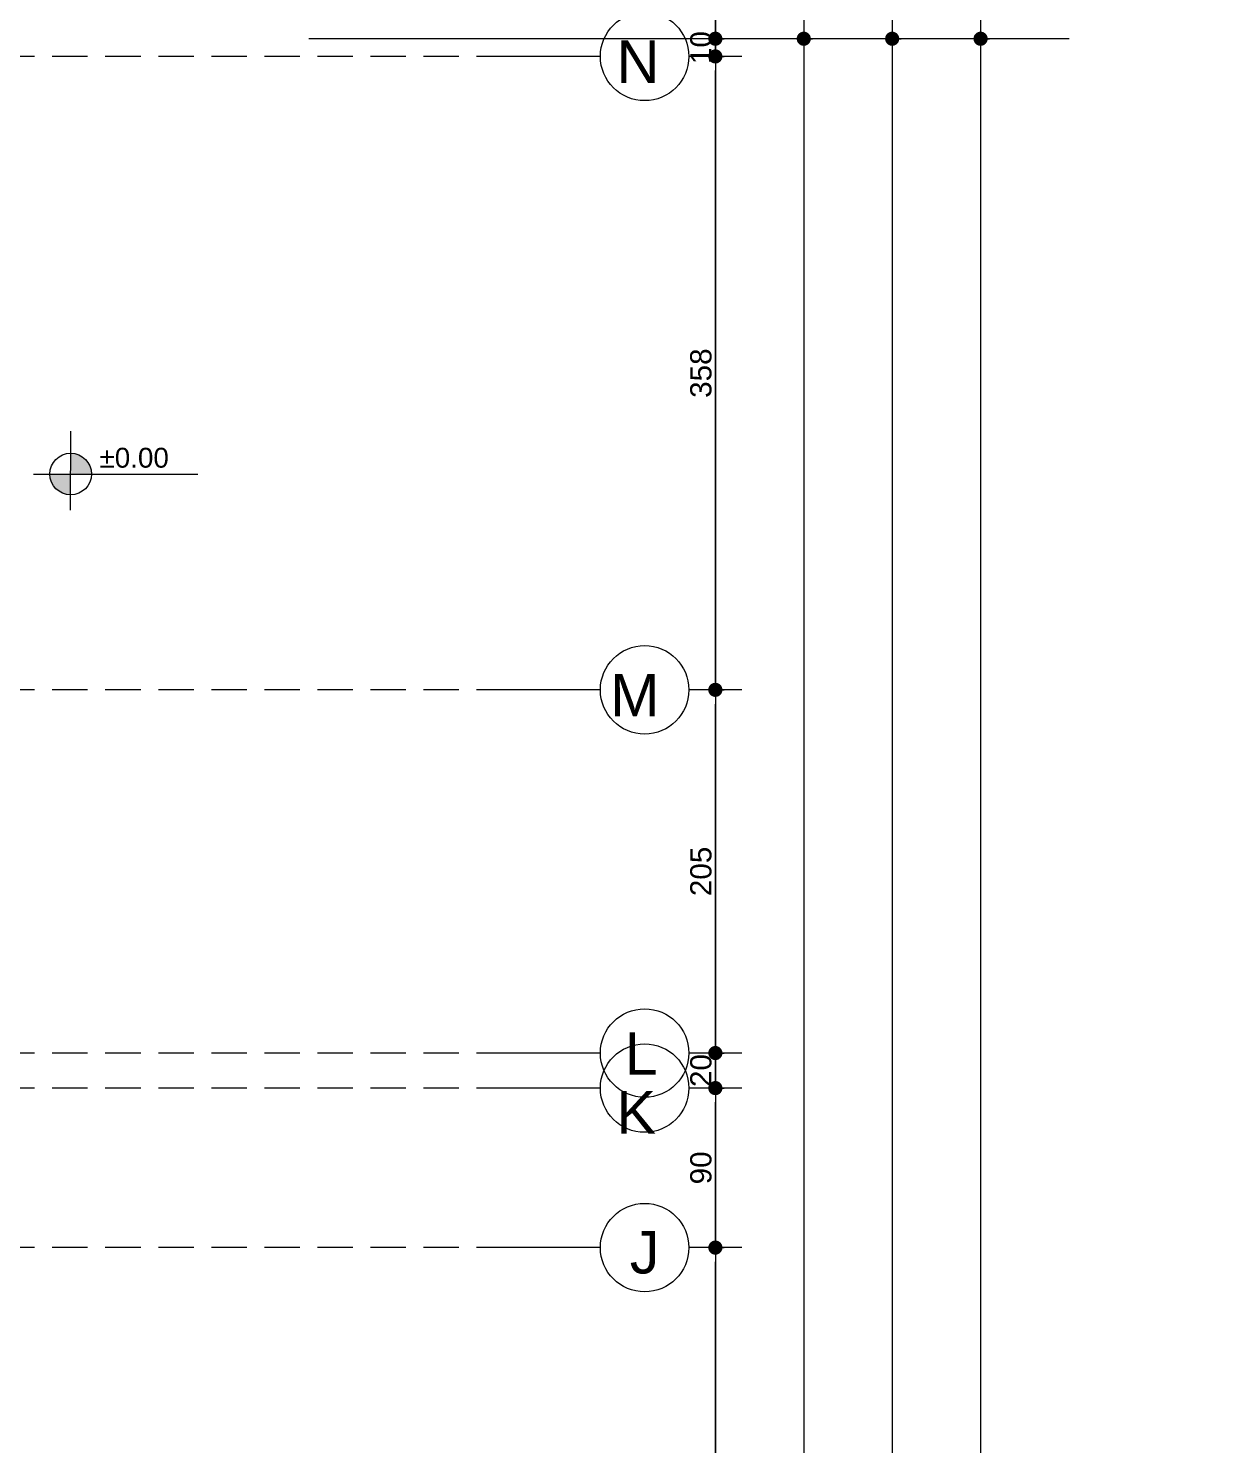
# Model space of a CAD drawing. Header units: millimetres. Extents: x 38129 to 72024, y -56282 to 16512.
# Drawn here: x 47000 to 47678, y -43947 to -43146 of the extents above; entities that cross this region are included whole.
import ezdxf

# ---------------------------------------------------------------- set-up
doc = ezdxf.new("R2010")
doc.units = ezdxf.units.MM
doc.linetypes.add('HIDDEN', pattern=[0.375, 0.25, -0.125])
for name, color, linetype, lineweight in [('AKS', 55, 'HIDDEN', 0), ('DIŞÖLÇÜ', 37, 'Continuous', 0), ('DÖŞEME', 4, 'Continuous', 15), ('dışölçü', 32, 'Continuous', 25), ('KOT', 7, 'Continuous', 20), ('mahal', 7, 'Continuous', 5)]:
    doc.layers.add(name, color=color, linetype=linetype, lineweight=lineweight)
doc.styles.add('icdisolcu_yazi', font='arial.ttf')
doc.styles.add('MALİ1', font='timesbd.ttf')
doc.styles.get("Standard").update_dxf_attribs({"font": 'arial.ttf'})
doc.styles.add('style1', font='arial.ttf')
doc.dimstyles.new('İç Ölçü', dxfattribs={"dimtxt": 12, "dimasz": 8, "dimexe": 5, "dimexo": 0, "dimgap": 2, "dimtad": 1, "dimdec": 0, "dimzin": 12, "dimdsep": 46, "dimtxsty": 'icdisolcu_yazi', "dimblk": 'DOT', "dimcen": 8, "dimdle": 5, "dimclrd": 256, "dimclre": 256, "dimclrt": 7, "dimadec": 0, "dimazin": 3, "dimtfac": 1, "dimtdec": 0, "dimtix": 1, "dimtmove": 2, "dimatfit": 3, "dimldrblk": 'DOT', "dimfxl": 0, "dimtolj": 1, "dimtzin": 0, "dimlwd": -1, "dimlwe": -1, "dimarcsym": 0})

# ---------------------------------------------------------------- blocks, each defined once
blk = doc.blocks.new('KUZEY İŞARETİ')
at = {"layer": 'DÖŞEME'}
h = blk.add_hatch(color=256, dxfattribs=at)
h.paths.add_polyline_path([(0, -74.01), (-19.77, -19.77), (0, 0)])
h.paths.add_polyline_path([(74.01, 0), (19.77, -19.77), (0, 0)])
h.paths.add_polyline_path([(19.59, 19.59), (0, 0), (0, 97.96)])
h.paths.add_polyline_path([(-74.01, 0), (-19.77, 19.77), (0, 0)])
h = blk.add_hatch(color=256, dxfattribs=at)
h.paths.add_polyline_path([(-51.67, -51.83), (-32.27, -19.48), (-22.9, -22.9)])
h.paths.add_polyline_path([(51.84, -51.76), (19.46, -32.33), (22.9, -22.9)])
h.paths.add_polyline_path([(32.6, 19.36), (22.9, 22.9), (52.03, 51.88), (52.15, 51.95)])
h.paths.add_polyline_path([(-22.9, 22.9), (-51.67, 51.83), (-51.75, 51.95), (-20.35, 33.11)])
for p, q in [((0, 97.96), (0, -74.01)), ((-51.67, 51.83), (-22.9, 22.9)), ((52.03, 51.88), (22.9, 22.9)), ((19.77, 19.77), (-19.77, -19.77)), ((-19.77, 19.77), (0, 0)), ((-74.01, 0), (74.01, 0)), ((0, 0), (19.77, -19.77)), ((-51.67, -51.83), (-22.9, -22.9)), ((51.84, -51.76), (22.9, -22.9))]:
    blk.add_line(p, q)
for points in [[(-22.9, 22.9), (0, 114.49), (22.9, 22.9), (85.73, 0), (22.9, -22.9), (0, -85.73), (-22.9, -22.9), (-85.73, 0)], [(-19.52, 19.86), (0, 97.96), (19.52, 19.86), (74.01, 0), (19.77, -19.77), (0, -74.01), (-19.77, -19.77), (-74.01, 0)]]:
    blk.add_lwpolyline(points, close=True)
for points in [[(-35.15, 18.44), (-60.52, 60.72), (-19.58, 36.16)], [(19.64, 35.95), (60.92, 60.72), (35.48, 18.31)], [(-32.27, 19.48), (-51.75, 51.95), (-20.35, 33.11)], [(20.4, 32.9), (52.15, 51.95), (32.6, 19.36)], [(-18.34, -35.41), (-60.52, -60.72), (-35.15, -18.44)], [(-19.39, -32.53), (-51.75, -51.95), (-32.27, -19.48)], [(35.48, -18.31), (60.92, -60.72), (18.41, -35.21)], [(32.6, -19.36), (52.15, -51.95), (19.46, -32.33)]]:
    blk.add_lwpolyline(points)
for radius, start, end in [(59.62, 103.7216, 128.4843), (59.62, 51.301, 76.2784), (55.61, 105.9189, 126.927), (55.61, 52.8404, 74.0811), (59.62, 141.2295, 170.5301), (59.62, 9.4699, 38.4126), (55.61, 142.763, 168.1645), (55.61, 11.8355, 36.8494), (59.62, 189.4699, 218.7705), (59.62, 321.5874, 350.5301), (55.61, 191.8355, 217.237), (55.61, 323.1506, 348.1645), (59.62, 231.5157, 260.5301), (55.61, 233.073, 258.1645), (59.62, 279.4699, 308.699), (55.61, 281.8355, 307.1596)]:
    blk.add_arc((0, 0), radius, start, end)
at = {"style": 'MALİ1'}
for s, p in [('K', (-13.15, 121.07)), ('B', (-126.55, -8.33)), ('D', (92.59, -8.33)), ('G', (-13.15, -123.15))]:
    blk.add_text(s, height=25, dxfattribs=at).set_placement(p)
blk = doc.blocks.new('_Dot')
at = {"color": 0, "lineweight": -2}
blk.add_line((-0.5, 0), (-1, 0), dxfattribs=at)
at = {"color": 0, "lineweight": 30, "const_width": 0.5}
blk.add_lwpolyline([(-0.25, 0, 1), (0.25, 0, 1)], format="xyb", close=True, dxfattribs=at)
blk = doc.blocks.new('*D783')
at = {"layer": 'Defpoints', "color": 0, "lineweight": 120, "transparency": 16777216}
for p in [(47388.6, -43835.66), (47388.6, -43835.66), (47388.6, -44160.48)]:
    blk.add_point(p, dxfattribs=at)
at = {"layer": 'DIŞÖLÇÜ', "transparency": 16777216}
for p, q in [((47388.6, -43835.66), (47393.6, -43835.66)), ((47388.6, -44160.48), (47393.6, -44160.48))]:
    blk.add_line(p, q, dxfattribs=at)
at = {"layer": 'DIŞÖLÇÜ', "linetype": 'Continuous', "transparency": 16777216}
blk.add_line((47388.6, -44152.48), (47388.6, -43843.66), dxfattribs=at)
at = {"layer": 'DIŞÖLÇÜ', "transparency": 16777216, "xscale": 8, "yscale": 8, "zscale": 8}
for p, rotation in [((47388.6, -43835.66), 90), ((47388.6, -44160.48), 270)]:
    blk.add_blockref('_Dot', p, dxfattribs=dict(at, rotation=rotation))
at = {"layer": 'DIŞÖLÇÜ', "color": 7, "transparency": 16777216, "insert": (47380.47, -43998.07), "char_height": 12, "attachment_point": 5, "rotation": 90, "style": 'icdisolcu_yazi'}
blk.add_mtext('\\A1;325', dxfattribs=at)
blk = doc.blocks.new('*D784')
at = {"layer": 'Defpoints', "color": 0, "lineweight": 120, "transparency": 16777216}
for p in [(47388.6, -43745.48), (47388.6, -43745.48), (47388.6, -43835.66)]:
    blk.add_point(p, dxfattribs=at)
at = {"layer": 'DIŞÖLÇÜ', "transparency": 16777216}
for p, q in [((47388.6, -43745.48), (47393.6, -43745.48)), ((47388.6, -43835.66), (47393.6, -43835.66))]:
    blk.add_line(p, q, dxfattribs=at)
at = {"layer": 'DIŞÖLÇÜ', "linetype": 'Continuous', "transparency": 16777216}
blk.add_line((47388.6, -43827.66), (47388.6, -43753.48), dxfattribs=at)
at = {"layer": 'DIŞÖLÇÜ', "transparency": 16777216, "xscale": 8, "yscale": 8, "zscale": 8}
for p, rotation in [((47388.6, -43745.48), 90), ((47388.6, -43835.66), 270)]:
    blk.add_blockref('_Dot', p, dxfattribs=dict(at, rotation=rotation))
at = {"layer": 'DIŞÖLÇÜ', "color": 7, "transparency": 16777216, "insert": (47380.47, -43790.57), "char_height": 12, "attachment_point": 5, "rotation": 90, "style": 'icdisolcu_yazi'}
blk.add_mtext('\\A1;90', dxfattribs=at)
blk = doc.blocks.new('*D785')
at = {"layer": 'Defpoints', "color": 0, "lineweight": 120, "transparency": 16777216}
for p in [(47388.6, -43725.64), (47388.6, -43725.64), (47388.6, -43745.48)]:
    blk.add_point(p, dxfattribs=at)
at = {"layer": 'DIŞÖLÇÜ', "linetype": 'Continuous', "transparency": 16777216}
for p, q in [((47388.6, -43717.64), (47388.6, -43709.64)), ((47388.6, -43745.48), (47388.6, -43725.64)), ((47388.6, -43753.48), (47388.6, -43761.48))]:
    blk.add_line(p, q, dxfattribs=at)
at = {"layer": 'DIŞÖLÇÜ', "transparency": 16777216}
for p, q in [((47388.6, -43725.64), (47393.6, -43725.64)), ((47388.6, -43745.48), (47393.6, -43745.48))]:
    blk.add_line(p, q, dxfattribs=at)
at = {"layer": 'DIŞÖLÇÜ', "transparency": 16777216, "xscale": 8, "yscale": 8, "zscale": 8}
for p, rotation in [((47388.6, -43725.64), 270), ((47388.6, -43745.48), 90)]:
    blk.add_blockref('_Dot', p, dxfattribs=dict(at, rotation=rotation))
at = {"layer": 'DIŞÖLÇÜ', "color": 7, "transparency": 16777216, "insert": (47380.47, -43735.56), "char_height": 12, "attachment_point": 5, "rotation": 90, "style": 'icdisolcu_yazi'}
blk.add_mtext('\\A1;20', dxfattribs=at)
blk = doc.blocks.new('*D786')
at = {"layer": 'Defpoints', "color": 0, "lineweight": 120, "transparency": 16777216}
for p in [(47388.6, -43520.34), (47388.6, -43520.34), (47388.6, -43725.64)]:
    blk.add_point(p, dxfattribs=at)
at = {"layer": 'DIŞÖLÇÜ', "transparency": 16777216}
for p, q in [((47388.6, -43520.34), (47393.6, -43520.34)), ((47388.6, -43725.64), (47393.6, -43725.64))]:
    blk.add_line(p, q, dxfattribs=at)
at = {"layer": 'DIŞÖLÇÜ', "linetype": 'Continuous', "transparency": 16777216}
blk.add_line((47388.6, -43717.64), (47388.6, -43528.34), dxfattribs=at)
at = {"layer": 'DIŞÖLÇÜ', "transparency": 16777216, "xscale": 8, "yscale": 8, "zscale": 8}
for p, rotation in [((47388.6, -43520.34), 90), ((47388.6, -43725.64), 270)]:
    blk.add_blockref('_Dot', p, dxfattribs=dict(at, rotation=rotation))
at = {"layer": 'DIŞÖLÇÜ', "color": 7, "transparency": 16777216, "insert": (47380.47, -43622.99), "char_height": 12, "attachment_point": 5, "rotation": 90, "style": 'icdisolcu_yazi'}
blk.add_mtext('\\A1;205', dxfattribs=at)
blk = doc.blocks.new('*D787')
at = {"layer": 'Defpoints', "color": 0, "lineweight": 120, "transparency": 16777216}
for p in [(47388.6, -43162.26), (47388.6, -43162.26), (47388.6, -43520.34)]:
    blk.add_point(p, dxfattribs=at)
at = {"layer": 'DIŞÖLÇÜ', "transparency": 16777216}
for p, q in [((47388.6, -43162.26), (47393.6, -43162.26)), ((47388.6, -43520.34), (47393.6, -43520.34))]:
    blk.add_line(p, q, dxfattribs=at)
at = {"layer": 'DIŞÖLÇÜ', "linetype": 'Continuous', "transparency": 16777216}
blk.add_line((47388.6, -43512.34), (47388.6, -43170.26), dxfattribs=at)
at = {"layer": 'DIŞÖLÇÜ', "transparency": 16777216, "xscale": 8, "yscale": 8, "zscale": 8}
for p, rotation in [((47388.6, -43162.26), 90), ((47388.6, -43520.34), 270)]:
    blk.add_blockref('_Dot', p, dxfattribs=dict(at, rotation=rotation))
at = {"layer": 'DIŞÖLÇÜ', "color": 7, "transparency": 16777216, "insert": (47380.47, -43341.3), "char_height": 12, "attachment_point": 5, "rotation": 90, "style": 'icdisolcu_yazi'}
blk.add_mtext('\\A1;358', dxfattribs=at)
blk = doc.blocks.new('*D789')
at = {"layer": 'Defpoints', "color": 0, "lineweight": 120, "transparency": 16777216}
for p in [(47538.6, -43152.26), (47538.6, -45176.06), (47538.6, -45176.06)]:
    blk.add_point(p, dxfattribs=at)
at = {"layer": 'DIŞÖLÇÜ', "transparency": 16777216}
for p, q in [((47538.6, -43152.26), (47543.6, -43152.26)), ((47538.6, -45176.06), (47543.6, -45176.06))]:
    blk.add_line(p, q, dxfattribs=at)
at = {"layer": 'DIŞÖLÇÜ', "linetype": 'Continuous', "transparency": 16777216}
blk.add_line((47538.6, -43160.26), (47538.6, -45168.06), dxfattribs=at)
at = {"layer": 'DIŞÖLÇÜ', "transparency": 16777216, "xscale": 8, "yscale": 8, "zscale": 8}
for p, rotation in [((47538.6, -43152.26), 90), ((47538.6, -45176.06), 270)]:
    blk.add_blockref('_Dot', p, dxfattribs=dict(at, rotation=rotation))
at = {"layer": 'DIŞÖLÇÜ', "color": 7, "transparency": 16777216, "insert": (47530.47, -44164.16), "char_height": 12, "attachment_point": 5, "rotation": 90, "style": 'icdisolcu_yazi'}
blk.add_mtext('\\A1;2024', dxfattribs=at)
blk = doc.blocks.new('*D790')
at = {"layer": 'Defpoints', "color": 0, "lineweight": 120, "transparency": 16777216}
for p in [(47388.6, -43152.26), (47388.6, -43152.26), (47388.6, -43162.26)]:
    blk.add_point(p, dxfattribs=at)
at = {"layer": 'DIŞÖLÇÜ', "linetype": 'Continuous', "transparency": 16777216}
for p, q in [((47388.6, -43144.26), (47388.6, -43136.26)), ((47388.6, -43162.26), (47388.6, -43152.26)), ((47388.6, -43170.26), (47388.6, -43178.26))]:
    blk.add_line(p, q, dxfattribs=at)
at = {"layer": 'DIŞÖLÇÜ', "transparency": 16777216}
for p, q in [((47388.6, -43152.26), (47393.6, -43152.26)), ((47388.6, -43162.26), (47393.6, -43162.26))]:
    blk.add_line(p, q, dxfattribs=at)
at = {"layer": 'DIŞÖLÇÜ', "transparency": 16777216, "xscale": 8, "yscale": 8, "zscale": 8}
for p, rotation in [((47388.6, -43152.26), 270), ((47388.6, -43162.26), 90)]:
    blk.add_blockref('_Dot', p, dxfattribs=dict(at, rotation=rotation))
at = {"layer": 'DIŞÖLÇÜ', "color": 7, "transparency": 16777216, "insert": (47380.47, -43157.26), "char_height": 12, "attachment_point": 5, "rotation": 90, "style": 'icdisolcu_yazi'}
blk.add_mtext('\\A1;10', dxfattribs=at)
blk = doc.blocks.new('*D810')
at = {"layer": 'Defpoints', "color": 0, "lineweight": 120, "transparency": 16777216}
for p in [(47488.6, -43152.26), (47488.6, -45176.06), (47488.6, -45176.06)]:
    blk.add_point(p, dxfattribs=at)
at = {"layer": 'DIŞÖLÇÜ', "transparency": 16777216}
for p, q in [((47488.6, -43152.26), (47493.6, -43152.26)), ((47488.6, -45176.06), (47493.6, -45176.06))]:
    blk.add_line(p, q, dxfattribs=at)
at = {"layer": 'DIŞÖLÇÜ', "linetype": 'Continuous', "transparency": 16777216}
blk.add_line((47488.6, -43160.26), (47488.6, -45168.06), dxfattribs=at)
at = {"layer": 'DIŞÖLÇÜ', "transparency": 16777216, "xscale": 8, "yscale": 8, "zscale": 8}
for p, rotation in [((47488.6, -43152.26), 90), ((47488.6, -45176.06), 270)]:
    blk.add_blockref('_Dot', p, dxfattribs=dict(at, rotation=rotation))
at = {"layer": 'DIŞÖLÇÜ', "color": 7, "transparency": 16777216, "insert": (47480.47, -44164.16), "char_height": 12, "attachment_point": 5, "rotation": 90, "style": 'icdisolcu_yazi'}
blk.add_mtext('\\A1;2024', dxfattribs=at)
blk = doc.blocks.new('*D819')
at = {"layer": 'Defpoints', "color": 0, "lineweight": 120, "transparency": 16777216}
for p in [(47438.6, -43152.26), (47438.6, -45176.06), (47438.6, -45176.06)]:
    blk.add_point(p, dxfattribs=at)
at = {"layer": 'DIŞÖLÇÜ', "transparency": 16777216}
for p, q in [((47438.6, -43152.26), (47443.6, -43152.26)), ((47438.6, -45176.06), (47443.6, -45176.06))]:
    blk.add_line(p, q, dxfattribs=at)
at = {"layer": 'DIŞÖLÇÜ', "linetype": 'Continuous', "transparency": 16777216}
blk.add_line((47438.6, -43160.26), (47438.6, -45168.06), dxfattribs=at)
at = {"layer": 'DIŞÖLÇÜ', "transparency": 16777216, "xscale": 8, "yscale": 8, "zscale": 8}
for p, rotation in [((47438.6, -43152.26), 90), ((47438.6, -45176.06), 270)]:
    blk.add_blockref('_Dot', p, dxfattribs=dict(at, rotation=rotation))
at = {"layer": 'DIŞÖLÇÜ', "color": 7, "transparency": 16777216, "insert": (47430.47, -44164.16), "char_height": 12, "attachment_point": 5, "rotation": 90, "style": 'icdisolcu_yazi'}
blk.add_mtext('\\A1;2024', dxfattribs=at)

msp = doc.modelspace()

# ---------------------------------------------------------------- hatches: boundary and pattern name
at = {"layer": 'KOT'}
for points in [[(47024.02, -43386.58), (47024.02, -43398.35), (47035.79, -43398.35, 0.414214)], [(47024.02, -43398.35), (47012.25, -43398.35, 0.414214), (47024.02, -43410.12)]]:
    msp.add_hatch(color=256, dxfattribs=at).paths.add_polyline_path(points)

# ---------------------------------------------------------------- linework, layer by layer
at = {"layer": 'AKS', "ltscale": 80}
for p, q in [((47273.6, -43162.26), (45234.91, -43162.26)), ((47273.6, -43520.34), (45234.91, -43520.34)), ((47273.6, -43725.64), (45234.91, -43725.64)), ((47273.6, -43745.48), (45234.91, -43745.48)), ((47273.6, -43835.66), (45234.91, -43835.66))]:
    msp.add_line(p, q, dxfattribs=at)
at = {"layer": 'DIŞÖLÇÜ'}
for p, q in [((47388.6, -43102.26), (47388.6, -45226.06)), ((47438.6, -43102.26), (47438.6, -45226.06)), ((47488.6, -43102.26), (47488.6, -45226.06)), ((47538.6, -43102.26), (47538.6, -45226.06)), ((47588.6, -43152.26), (47158.73, -43152.26)), ((47323.6, -43162.26), (47273.6, -43162.26)), ((47403.6, -43162.26), (47373.6, -43162.26)), ((47323.6, -43520.34), (47273.6, -43520.34)), ((47403.6, -43520.34), (47373.6, -43520.34)), ((47323.6, -43725.64), (47273.6, -43725.64)), ((47403.6, -43725.64), (47373.6, -43725.64)), ((47323.6, -43745.48), (47273.6, -43745.48)), ((47403.6, -43745.48), (47373.6, -43745.48)), ((47323.6, -43835.66), (47273.6, -43835.66)), ((47403.6, -43835.66), (47373.6, -43835.66))]:
    msp.add_line(p, q, dxfattribs=at)
for centre in [(47348.6, -43162.26), (47348.6, -43520.34), (47348.6, -43725.64), (47348.6, -43745.48), (47348.6, -43835.66)]:
    msp.add_circle(centre, 25, dxfattribs=at)
at = {"layer": 'KOT'}
for p, q in [((47023.86, -43418.83), (47024.02, -43374.06)), ((47002.93, -43398.35), (47095.91, -43398.35))]:
    msp.add_line(p, q, dxfattribs=at)
msp.add_circle((47024.02, -43398.35), 11.77, dxfattribs=at)

# ---------------------------------------------------------------- block references
at = {"layer": 'dışölçü', "xscale": 2.379999999934821, "yscale": 2.379999999934821, "zscale": 2.379999999934821, "rotation": 341.4124835901688}
msp.add_blockref('KUZEY İŞARETİ', (47397.75, -42818.51), dxfattribs=at)

# ---------------------------------------------------------------- texts
at = {"layer": 'DIŞÖLÇÜ', "char_height": 24, "width": 425.6226, "attachment_point": 9, "rotation": 0}
for s, insert in [('N', (47356.98, -43177.21)), ('M', (47356.98, -43535.29)), ('L', (47355.98, -43737.97)), ('K', (47355, -43771.16)), ('J', (47356.98, -43850.61))]:
    msp.add_mtext(s, dxfattribs=dict(at, insert=insert))
at = {"layer": 'mahal', "insert": (47079.53, -43383.49), "char_height": 11.25, "width": 137.9602, "attachment_point": 3, "style": 'style1'}
msp.add_mtext('%%P0.00', dxfattribs=at)

# ---------------------------------------------------------------- dimensions: what is measured, and where the dimension line sits
at = {"layer": 'DIŞÖLÇÜ'}
for base, p1, p2, picture, middle in [((47388.6, -43152.26), (47388.6, -43162.26), (47388.6, -43152.26), '*D790', (47380.47, -43157.26)), ((47438.6, -45176.06), (47438.6, -43152.26), (47438.6, -45176.06), '*D819', (47430.47, -44164.16)), ((47488.6, -45176.06), (47488.6, -43152.26), (47488.6, -45176.06), '*D810', (47480.47, -44164.16)), ((47538.6, -45176.06), (47538.6, -43152.26), (47538.6, -45176.06), '*D789', (47530.47, -44164.16)), ((47388.6, -43162.26), (47388.6, -43520.34), (47388.6, -43162.26), '*D787', (47380.47, -43341.3)), ((47388.6, -43520.34), (47388.6, -43725.64), (47388.6, -43520.34), '*D786', (47380.47, -43622.99)), ((47388.6, -43725.64), (47388.6, -43745.48), (47388.6, -43725.64), '*D785', (47380.47, -43735.56)), ((47388.6, -43745.48), (47388.6, -43835.66), (47388.6, -43745.48), '*D784', (47380.47, -43790.57)), ((47388.6, -43835.66), (47388.6, -44160.48), (47388.6, -43835.66), '*D783', (47380.47, -43998.07))]:
    dim = msp.add_linear_dim(base=base, p1=p1, p2=p2, angle=90, dimstyle='İç Ölçü', dxfattribs=at)
    dim.commit()
    dim.dimension.update_dxf_attribs({"geometry": picture, "text_midpoint": middle})

doc.saveas('drawing.dxf')
